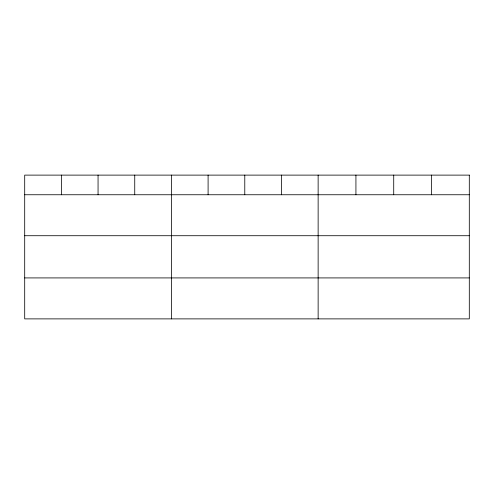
<?xml version="1.0" encoding="UTF-8"?>
<svg xmlns="http://www.w3.org/2000/svg" width="494" height="494" viewBox="0 0 494 494"><rect width="100%" height="100%" fill="white"/><g stroke="black" fill="none" stroke-linecap="round" stroke-linejoin="round"><path stroke-width="0.74" d="M24.7 194.753L469.3 194.753M24.7 235.718L469.3 235.718M24.7 277.918L469.3 277.918M431.509 175.117L431.509 194.753M393.718 175.117L393.718 194.753M355.927 175.117L355.927 194.753M318.136 175.117L318.136 318.883M281.457 175.117L281.457 194.753M244.777 175.117L244.777 194.753M208.098 175.117L208.098 194.753M171.418 175.117L171.418 318.883M134.739 175.117L134.739 194.753M98.059 175.117L98.059 194.753M61.38 175.117L61.38 194.753M469.3 175.117L24.7 175.117L24.7 318.883L469.3 318.883L469.3 175.117"/></g></svg>
